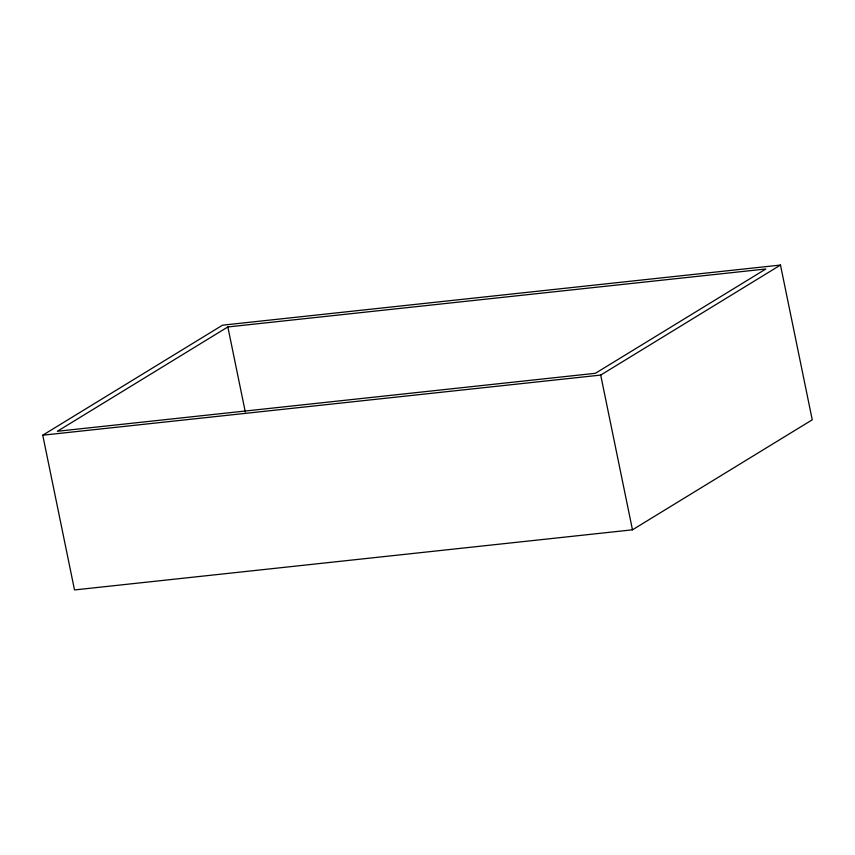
<?xml version="1.0" encoding="UTF-8"?>
<svg xmlns="http://www.w3.org/2000/svg" width="855" height="855" viewBox="0 0 855 855"><rect width="100%" height="100%" fill="white"/><g stroke="black" fill="none" stroke-linecap="round" stroke-linejoin="round"><path stroke-width="1.28" d="M42.75 435.195L222.535 325.178L780.487 265.061L812.25 419.805L632.465 529.822L74.513 589.939L42.75 435.195L600.702 375.078L780.487 265.061M227.847 326.952L57.36 431.273L595.39 373.304L765.877 268.983L227.847 326.952L245.31 412.014M600.702 375.078L632.465 529.822"/></g></svg>
